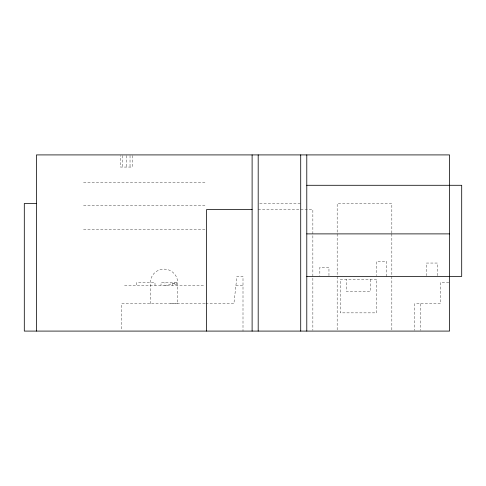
<?xml version="1.0" encoding="UTF-8"?>
<svg xmlns="http://www.w3.org/2000/svg" width="486" height="486" viewBox="0 0 486 486"><rect width="100%" height="100%" fill="white"/><g stroke="black" fill="none" stroke-linecap="round" stroke-linejoin="round"><path stroke-width="0.36" stroke-dasharray="2.43 1.82" d="M172.755 285.525L172.755 282.488L176.685 285.525L176.685 282.488L164.948 285.525L164.948 282.488M170.756 303.75L177.694 303.641L177.694 282.67A13.669 13.553 0 0 0 164.347 269.123A13.669 13.553 0 0 0 150.368 282.038L150.356 303.75M83.531 182.25L205.031 182.25M259.682 203.513L300.713 203.513M83.531 205.791L205.031 205.791M258.188 209.588L300.014 209.588M300.713 209.588L312.863 209.588L312.863 330.334M83.531 229.331L205.031 229.331M176.685 282.488L161.018 282.488L161.018 285.525M448.851 282.488L440.438 282.488L440.438 303.75L414.68 303.75L414.68 330.328M124.538 285.525L203.513 285.525M235.91 285.525L243 285.525M205.031 303.75L121.5 303.75L121.5 330.328M205.748 303.75L233.888 303.75L236.925 276.413L243 276.413L243 331.088M437.4 275.671L437.4 263.048L426.465 263.048L426.465 275.671M420.755 303.75L420.755 330.328M391.838 233.128L391.838 203.513L337.163 203.513L337.163 233.128M391.838 233.888L391.838 275.653M391.838 276.413L391.838 330.328M386.498 276.413L386.498 261.225L376.778 261.225L376.778 275.69M370.271 279.45L370.271 291.6L346.579 291.6L346.579 279.45M337.163 233.888L337.163 275.653M337.163 276.413L337.163 330.328M328.961 275.653L328.961 267.3L319.849 267.3L319.849 275.653M155.016 285.525L154.979 282.488L136.754 282.488L136.754 285.525M132.301 155.629L132.301 167.062L120.413 167.062L120.413 155.629M130.035 155.629L130.035 167.062M126.36 155.629L126.36 167.062M122.685 155.629L122.685 167.062M376.65 279.45L340.2 279.45L340.2 312.863L376.65 312.863L376.65 279.45"/><path stroke-width="0.73" d="M306.788 185.288L461.7 185.288L461.7 276.413L306.788 276.413M36.45 203.513L24.3 203.513L24.3 331.088L449.55 331.088L449.55 154.913L36.45 154.913L36.45 331.088M252.113 209.588L206.55 209.588L206.55 331.088M306.788 233.888L449.55 233.888M306.788 154.913L306.788 331.088M300.713 154.913L300.713 331.088M258.188 154.913L258.188 331.088M252.113 154.913L252.113 331.088"/></g></svg>
